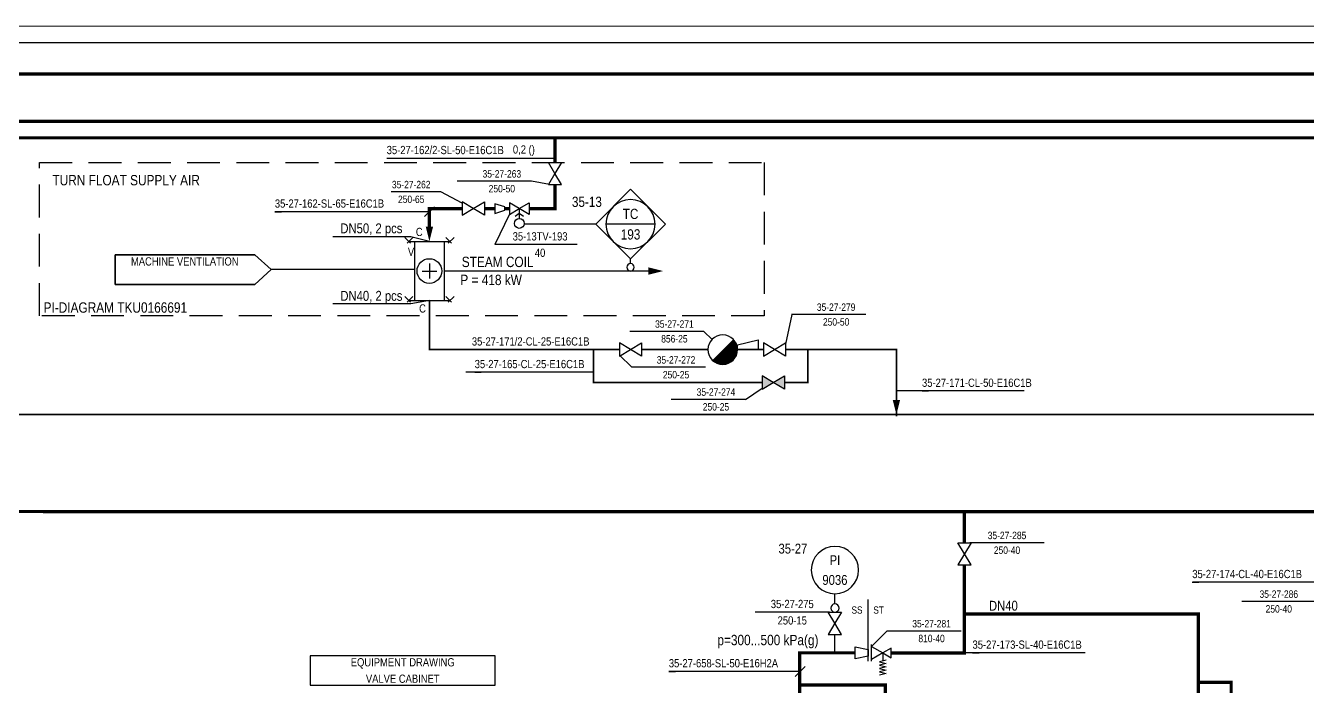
# Model space of a CAD drawing. Header units: millimetres. Extents: x -415 to 12957, y -5 to 599.
# Drawn here: x 4699.1 to 5089.5, y 392.9 to 594.2 of the extents above; entities that cross this region are included whole.
import ezdxf
from ezdxf.enums import TextEntityAlignment as Align

# ---------------------------------------------------------------- set-up
doc = ezdxf.new("R2010")
doc.units = ezdxf.units.MM
doc.header["$LTSCALE"] = 10
doc.header["$MEASUREMENT"] = 0
doc.linetypes.add('DASHDOT2', pattern=[0.5, 0.25, -0.125, 0, -0.125])
doc.linetypes.add('DASHEDX2', pattern=[1.5, 1, -0.5])
doc.layers.get('0').update_dxf_attribs({"linetype": 'CONTINUOUS'})
doc.layers.add('BALANSSI', color=3, linetype='CONTINUOUS', lineweight=25)
for name, color, linetype in [('HOYRYPATTERIT', 7, 'CONTINUOUS'), ('P-A-SHEET', 3, 'CONTINUOUS'), ('P-COND', 4, 'CONTINUOUS'), ('P-CVPOS', 7, 'CONTINUOUS'), ('P-DELIVERY_LIMIT', 1, 'DASHDOT2'), ('P-FITTINGS', 7, 'CONTINUOUS'), ('P-INSTRPOS', 7, 'CONTINUOUS'), ('P-INSTRPOS_TEXTS', 7, 'CONTINUOUS'), ('P-INSTRU', 7, 'CONTINUOUS'), ('P-LINEPOS', 7, 'CONTINUOUS'), ('P-OTHER', 7, 'CONTINUOUS'), ('P-STEAM1', 6, 'CONTINUOUS'), ('P-SYMB', 7, 'CONTINUOUS'), ('P-TEXT', 7, 'CONTINUOUS'), ('P-VALVEPOS', 7, 'CONTINUOUS'), ('P-VENTS', 7, 'CONTINUOUS'), ('PUTKIKARTIOT', 7, 'CONTINUOUS')]:
    doc.layers.add(name, color=color, linetype=linetype)
doc.styles.add('ARIAL', font='ARIALN.TTF')
doc.styles.add('ARIALN', font='ARIALN.TTF')
doc.styles.add('LEGIBLE', font='ARIALN.TTF')
doc.styles.add('MODESTD', font='ARIALN.TTF')
doc.styles.add('ROMANS', font='ARIALN.TTF')
doc.styles.get("Standard").update_dxf_attribs({"font": 'ARIALN.TTF'})

# ---------------------------------------------------------------- blocks, each defined once
blk = doc.blocks.new('PI314')
for p, q in [((0, 2.5), (0, -2.5)), ((1, 2.5), (1, -2.5))]:
    blk.add_line(p, q)
blk = doc.blocks.new('ARROW')
blk.add_solid([(-2.5, -1.25), (-2.5, 1.25), (2.5, 0)])
at = {"linetype": 'Continuous', "flags": 1}
blk.add_attdef('SYM_WIDTH', (0, 0), '', height=3, dxfattribs=at)
blk = doc.blocks.new('LPoist')
at = {"const_width": 3.75}
blk.add_lwpolyline([(1.33, 2.42, -1), (-1.33, 5.08, -5.843182)], format="xyb", dxfattribs=at)
blk.add_circle((0, 3.75), 3.75)
blk = doc.blocks.new('höyrypatteri')
for p, q in [((0, 5), (0, -5)), ((0, 5), (5, 5)), ((5, 5), (5, -5)), ((1.25, 0), (3.75, 0)), ((2.5, 1.25), (2.5, -1.25)), ((0, -5), (5, -5))]:
    blk.add_line(p, q)
blk.add_circle((2.5, 0), 2.09)
blk = doc.blocks.new('supistuskartio')
for p, q in [((-2.5, -0.28), (-2.5, -1.464)), ((2.5, -0.28), (-2.5, -0.28)), ((-2.5, -1.464), (2.5, -2.664)), ((2.5, -2.664), (2.5, -0.28))]:
    blk.add_line(p, q)
at = {"linetype": 'Continuous', "style": 'LEGIBLE', "flags": 9}
blk.add_attdef('FC', (0, 3.5), '', height=1.8, dxfattribs=at)
blk = doc.blocks.new('PPI_0103B')
at = {"color": 0, "linetype": 'ByBlock'}
blk.add_circle((0, 0), 1.25, dxfattribs=at)
blk = doc.blocks.new('PPI_1100A')
at = {"color": 0, "linetype": 'ByBlock'}
blk.add_line((0, 0), (2, 0), dxfattribs=at)
blk = doc.blocks.new('PPI_0900A')
at = {"color": 0, "linetype": 'ByBlock'}
blk.add_line((-2.5, 0), (2.5, 0), dxfattribs=at)
blk = doc.blocks.new('PPI_1000A')
at = {"color": 0, "linetype": 'ByBlock'}
blk.add_line((-1, 0), (1, 0), dxfattribs=at)
blk = doc.blocks.new('PPI_1207A')
at = {"color": 0, "linetype": 'ByBlock'}
for p, q in [((-8.5, 0), (0, 8.5)), ((0, 8.5), (8.5, 0)), ((0, -8.5), (-8.5, 0)), ((-6, 0), (6, 0)), ((8.5, 0), (0, -8.5))]:
    blk.add_line(p, q, dxfattribs=at)
blk.add_circle((0, 0), 6, dxfattribs=at)
blk = doc.blocks.new('P7A1118')
at = {"color": 0, "linetype": 'ByBlock'}
for points in [[(-3, 1.5), (-0.43, 0), (-3, -1.5)], [(3, 2), (-0.43, 0), (3, -2)]]:
    blk.add_lwpolyline(points, close=True, dxfattribs=at)
blk = doc.blocks.new('*U61')
at = {"color": 0}
for points in [[(5, 4.5), (0, 0)], [(47.5, 4.5), (5, 4.5)], [(47.5, -4.5), (47.5, 4.5)], [(0, 0), (5, -4.5)], [(5, -4.5), (47.5, -4.5)]]:
    blk.add_lwpolyline(points, close=True, dxfattribs=at)
at = {"color": 7, "style": 'ARIALN'}
for tag, p in [('TEKSTI1', (26.25, 2.5)), ('TEKSTI2', (26.25, -2.5))]:
    blk.add_attdef(tag, text='', height=2.5, dxfattribs=at).set_placement(p, align=Align.MIDDLE_CENTER)
at = {"color": 1, "style": 'ARIALN'}
blk.add_attdef('KAAVIO', text='', height=1.5, dxfattribs=at).set_placement((26.25, -5), align=Align.TOP_CENTER)
blk = doc.blocks.new('PPI_1200A')
at = {"color": 0, "linetype": 'ByBlock'}
blk.add_circle((0, 0), 6, dxfattribs=at)
blk = doc.blocks.new('P7A1245')
at = {"color": 0, "linetype": 'Continuous'}
for points in [[(-2, 1.8), (-2, -1.8)], [(2, 1), (-2, 1.8)], [(2, -1), (2, 1)], [(-2, -1.8), (2, -1)]]:
    blk.add_lwpolyline(points, dxfattribs=at)
blk = doc.blocks.new('P7A1100')
at = {"color": 0, "linetype": 'ByBlock'}
for points in [[(-3, -1.8), (-3, 1.8), (0, 0)], [(3, -1.8), (3, 1.8), (0, 0)]]:
    blk.add_lwpolyline(points, close=True, dxfattribs=at)
blk = doc.blocks.new('PRO66DD')
h = blk.add_hatch(color=0)
h.paths.add_polyline_path([(-3, 1.8), (-3, -1.8), (0, 0)])
h.paths.add_polyline_path([(3, -1.8), (3, 1.8), (0, 0)])
at = {"layer": 'P-VENTS', "color": 0, "linetype": 'Continuous'}
for points in [[(-3, -1.8), (-3, 1.8), (0, 0)], [(3, -1.8), (3, 1.8), (0, 0)]]:
    blk.add_lwpolyline(points, close=True, dxfattribs=at)
blk = doc.blocks.new('p7a1370')
at = {"color": 0, "linetype": 'ByBlock'}
for p, q in [((1.25, 1.25), (-1.25, -1.25)), ((-1.25, 1.25), (1.25, -1.25))]:
    blk.add_line(p, q, dxfattribs=at)
blk = doc.blocks.new('P7A1304')
at = {"color": 0, "linetype": 'ByBlock'}
blk.add_line((1.5, 1.5), (-1.5, -1.5), dxfattribs=at)
blk = doc.blocks.new('PPI_2100A')
at = {"color": 0, "linetype": 'ByBlock'}
blk.add_line((0, 0), (2, 0), dxfattribs=at)
blk = doc.blocks.new('P7A1210')
at = {"color": 0, "linetype": 'ByBlock'}
blk.add_lwpolyline([(-3, 1.5), (-3, -1.5), (0, -0.5), (0, 0.5)], close=True, dxfattribs=at)
blk = doc.blocks.new('CVE636E')
at = {"color": 0, "linetype": 'Continuous'}
blk.add_lwpolyline([(-1.5, 4.5, -1), (1.5, 4.5, -1), (-1.5, 4.5)], format="xyb", close=True, dxfattribs=at)
for points in [[(-1.27, 2.39), (0, 1.5), (1.27, 2.39)], [(0, 0), (0, 3)]]:
    blk.add_lwpolyline(points, dxfattribs=at)
at = {"layer": 'P-VENTS', "color": 0, "linetype": 'Continuous'}
for points in [[(-3, -1.8), (-3, 1.8), (0, 0)], [(3, -1.8), (3, 1.8), (0, 0)]]:
    blk.add_lwpolyline(points, close=True, dxfattribs=at)

msp = doc.modelspace()

# ---------------------------------------------------------------- linework, layer by layer
at = {"layer": 'P-A-SHEET', "color": 7, "const_width": 0.35}
for points in [[(-410, 0), (12952.06, 0), (12952.06, 594), (-410, 594)], [(-405, 5), (12947.06, 5), (12947.06, 589), (-405, 589)]]:
    msp.add_lwpolyline(points, close=True, dxfattribs=at)
at = {"layer": 'P-COND', "linetype": 'Continuous'}
for points in [[(4822.06, 510.44, 0.5, 0.5, 0), (4822.06, 495.5, 0.5, 0.5, 0), (4879.93, 495.5, 0, 0, 0)], [(4872.06, 495.5, 0.5, 0.5, 0), (4872.06, 485.5, 0.5, 0.5, 0), (4923.43, 485.5, 0, 0, 0)], [(4930.18, 485.5, 0.5, 0.5, 0), (4937.31, 485.5, 0.5, 0.5, 0), (4937.31, 495.5, 0, 0, 0)], [(4930.52, 495.5, 0.5, 0.5, 0), (4964.31, 495.5, 0.5, 0.5, 0), (4964.31, 476, 0, 0, 0)]]:
    msp.add_lwpolyline(points, format="xyseb", dxfattribs=at)
at = {"layer": 'P-COND', "linetype": 'Continuous', "const_width": 0.5}
for points in [[(4886.68, 495.5), (4906.9, 495.5)], [(4915.9, 495.5), (4923.77, 495.5)], [(4964.31, 476.71), (4964.31, 475.21)], [(2156.94, 475.71), (5944.77, 475.71), (5944.77, 465.05), (5976.85, 465.05)]]:
    msp.add_lwpolyline(points, dxfattribs=at)
at = {"layer": 'P-CVPOS'}
msp.add_lwpolyline([(4846.43, 536.75), (4842.02, 527.5)], dxfattribs=at)
at = {"layer": 'P-DELIVERY_LIMIT'}
for points in [[(4815.81, 528.44), (4828.31, 528.44)], [(4815.81, 510.44), (4828.31, 510.44)]]:
    msp.add_lwpolyline(points, dxfattribs=at)
at = {"layer": 'P-INSTRU', "linetype": 'Continuous'}
for points in [[(4872.73, 533.72), (4851.08, 533.72)], [(4883.33, 521.69), (4883.32, 523.12)]]:
    msp.add_lwpolyline(points, dxfattribs=at)
at = {"layer": 'P-INSTRU'}
for points in [[(4945.57, 418.04), (4945.57, 421.16)], [(4945.57, 403.16), (4945.57, 408.79)]]:
    msp.add_lwpolyline(points, dxfattribs=at)
at = {"layer": 'P-LINEPOS'}
for points in [[(4822.06, 537.5), (4774.99, 537.5)], [(4872.06, 488.61), (4833.11, 488.61)], [(5003.25, 482.92), (4964.31, 482.92)], [(5093.76, 424.67), (5054.61, 424.67)], [(5021.76, 403.16), (4985.01, 403.16)], [(4934.99, 397.5), (4894.99, 397.5)]]:
    msp.add_lwpolyline(points, dxfattribs=at)
at = {"layer": 'P-OTHER', "linetype": 'DASHEDX2'}
msp.add_lwpolyline([(4703.25, 552.5), (4924.02, 552.5), (4924.02, 505.78), (4703.25, 505.78)], close=True, dxfattribs=at)
at = {"layer": 'P-OTHER'}
for points in [[(4809.05, 553.79), (4860.31, 553.79)], [(4867.02, 527.5), (4842.02, 527.5)], [(4867.02, 527.5), (4842.02, 527.5)], [(4955.7, 405.66), (4955.7, 419.42)]]:
    msp.add_lwpolyline(points, dxfattribs=at)
at = {"layer": 'P-OTHER', "linetype": 'Continuous'}
for points in [[(4792.62, 529.97), (4816.37, 529.97), (4822.08, 528.54)], [(4817.56, 519.87), (4773.89, 519.87)], [(4890.98, 519.44), (4826.56, 519.44)], [(4822.06, 510.44), (4816.37, 509.41), (4792.62, 509.41)]]:
    msp.add_lwpolyline(points, dxfattribs=at)
at = {"layer": 'P-OTHER'}
msp.add_lwpolyline([(4842.04, 402.29), (4785.74, 402.29), (4785.74, 393.29), (4842.04, 393.29)], close=True, dxfattribs=at)
at = {"layer": 'P-STEAM1', "linetype": 'Continuous', "const_width": 1}
for points in [[(1230.31, 579.44), (6591.76, 579.44)], [(1230.31, 565), (6459.81, 565)], [(1230.31, 560), (6459.81, 560)], [(4860.31, 552.5), (4860.31, 560)], [(4838.81, 538.44), (4841.99, 538.44)], [(4844.99, 538.44), (4846.45, 538.44)], [(1230.31, 446.44), (2477.49, 446.38), (2482.49, 446.38), (2492.49, 446.38), (6312.49, 446.06), (6327.49, 446.06), (6459.81, 446.05)], [(4985.01, 446.67), (4985.01, 436.67)], [(5056.26, 389.17), (5056.26, 404.17), (5056.26, 415), (4984.99, 415)], [(4951.7, 403.16), (4934.87, 403.16), (4934.87, 389.11)], [(4934.87, 393.39), (4960.94, 393.39), (4960.94, 374.77)]]:
    msp.add_lwpolyline(points, dxfattribs=at)
at = {"layer": 'P-STEAM1', "linetype": 'Continuous'}
for points in [[(4852.43, 538.44, 1, 1, 0), (4860.31, 538.44, 1, 1, 0), (4860.31, 545.75, 0, 0, 0)], [(4822.06, 532.94, 1, 1, 0), (4822.06, 538.44, 1, 1, 0), (4832.06, 538.44, 0, 0, 0)], [(4985.01, 429.92, 1, 1, 0), (4985.01, 403.13, 1, 1, 0), (4962.7, 403.13, 0, 0, 0)]]:
    msp.add_lwpolyline(points, format="xyseb", dxfattribs=at)
at = {"layer": 'P-STEAM1'}
msp.add_lwpolyline([(5066.26, 389.17, 1, 1, 0), (5066.26, 394.17, 1, 1, 0), (5056.26, 394.17, 0, 0, 0)], format="xyseb", dxfattribs=at)
at = {"layer": 'P-VALVEPOS'}
for points in [[(4858.62, 545.75), (4853.12, 546.78), (4830.52, 546.78)], [(4825.51, 543.53), (4810.41, 543.53)], [(4832.06, 540.13), (4825.51, 543.53)], [(4932.44, 506.19), (4930.52, 497.19)], [(4954.94, 506.19), (4932.33, 506.19)], [(4905.68, 501.05), (4883.08, 501.05)], [(4905.68, 501.05), (4908.17, 498.63)], [(4883.68, 490.12), (4879.93, 493.81)], [(4906.18, 490.12), (4883.58, 490.12)], [(4918.34, 480.33), (4895.74, 480.33)], [(4918.34, 480.33), (4923.43, 483.81)], [(5009.3, 436.67), (4986.69, 436.67)], [(5092.07, 418.79), (5069.47, 418.79)], [(4943.88, 415.54), (4921.28, 415.54)], [(4984.01, 409.78), (4961.41, 409.78), (4956.7, 405.13)]]:
    msp.add_lwpolyline(points, dxfattribs=at)
at = {"layer": 'P-VENTS'}
for points in [[(4960.13, 403.13), (4960.13, 400.68)], [(4961.14, 400.94), (4959.12, 400.43)], [(4959.12, 400.43), (4961.14, 399.93)], [(4961.14, 399.93), (4959.12, 399.42)], [(4959.12, 399.42), (4961.14, 398.91)], [(4961.14, 398.91), (4959.12, 398.41)], [(4959.12, 398.41), (4961.14, 397.9)], [(4961.14, 397.9), (4959.12, 397.39)], [(4959.12, 397.39), (4961.14, 396.89)], [(4961.14, 396.89), (4959.12, 396.38)]]:
    msp.add_lwpolyline(points, dxfattribs=at)

# ---------------------------------------------------------------- block references
at = {"layer": 'HOYRYPATTERIT', "xscale": 1.800000000000182, "yscale": 1.800000000000182, "zscale": 1.800000000000182}
msp.add_blockref('höyrypatteri', (4817.56, 519.44), dxfattribs=at)
at = {"layer": 'P-COND', "linetype": 'Continuous', "xscale": -0.900000000000091, "yscale": 0.900000000000091, "zscale": 0.900000000000091, "rotation": 89.9999999999996}
msp.add_blockref('ARROW', (4964.31, 477.96), dxfattribs=at)
at = {"layer": 'P-CVPOS', "color": 140, "xscale": -1}
msp.add_blockref('PPI_1000A', (4855.77, 527.5), dxfattribs=at)
at = {"layer": 'P-DELIVERY_LIMIT'}
for p in [(4815.81, 528.44), (4828.31, 528.44), (4815.81, 510.44), (4828.31, 510.44)]:
    msp.add_blockref('p7a1370', p, dxfattribs=at)
at = {"layer": 'P-FITTINGS'}
msp.add_blockref('P7A1210', (4844.99, 538.44), dxfattribs=at)
at = {"layer": 'P-FITTINGS', "xscale": -1, "rotation": 180}
msp.add_blockref('P7A1245', (4953.7, 403.16), dxfattribs=at)
at = {"layer": 'P-INSTRPOS', "color": 140, "xscale": -1.2, "yscale": 1.2, "zscale": 1.2}
msp.add_blockref('PPI_1200A', (4945.57, 428.36), dxfattribs=at)
at = {"layer": 'P-INSTRU', "color": 140, "xscale": -1.2478, "yscale": 1.2478, "zscale": 1.2478}
msp.add_blockref('PPI_1207A', (4883.33, 533.72), dxfattribs=at)
at = {"layer": 'P-INSTRU', "color": 1, "xscale": -0.899999999999636, "yscale": 0.899999999999636, "zscale": 0.899999999999636}
msp.add_blockref('PPI_0103B', (4883.33, 520.57), dxfattribs=at)
at = {"layer": 'P-INSTRU', "color": 140, "xscale": -1, "rotation": 270}
msp.add_blockref('PPI_0103B', (4945.57, 416.79), dxfattribs=at)
at = {"layer": 'P-LINEPOS', "color": 140}
for name, p in [('PPI_2100A', (4809.05, 553.79)), ('PPI_1100A', (4774.99, 537.5)), ('PPI_2100A', (4834.99, 495.5)), ('PPI_1100A', (4835.85, 488.61)), ('PPI_1100A', (4972.1, 482.92)), ('PPI_1100A', (5054.42, 424.67)), ('PPI_1100A', (4987.49, 403.16)), ('PPI_1100A', (4894.99, 397.5))]:
    msp.add_blockref(name, p, dxfattribs=at)
at = {"layer": 'P-LINEPOS'}
for p in [(4822.06, 537.5), (4934.99, 397.5)]:
    msp.add_blockref('P7A1304', p, dxfattribs=at)
at = {"layer": 'P-OTHER'}
ref = msp.add_blockref('*U61', (4773.89, 519.87), dxfattribs=dict(at, xscale=-1))
ref.add_attrib('TEKSTI1', 'MACHINE VENTILATION', dxfattribs={"layer": '0', "color": 7, "height": 2.5, "style": 'ARIALN'}).set_placement((4747.54, 522.37), align=Align.MIDDLE_CENTER)
at = {"layer": 'P-OTHER', "linetype": 'Continuous', "xscale": -0.8999999999996362, "yscale": 0.8999999999996362, "zscale": 0.8999999999996362, "rotation": 180}
msp.add_blockref('ARROW', (4890.98, 519.44), dxfattribs=at)
at = {"layer": 'P-OTHER', "rotation": 180}
msp.add_blockref('PI314', (4956.7, 403.16), dxfattribs=at)
at = {"layer": 'P-STEAM1', "linetype": 'Continuous', "xscale": -0.900000000000091, "yscale": 0.900000000000091, "zscale": 0.900000000000091, "rotation": 89.9999999999996}
msp.add_blockref('ARROW', (4822.06, 530.69), dxfattribs=at)
at = {"layer": 'P-SYMB', "xscale": -1.200000000001182, "yscale": 1.200000000001182, "zscale": 1.200000000001182}
msp.add_blockref('LPoist', (4911.4, 491), dxfattribs=at)
at = {"layer": 'P-VALVEPOS', "color": 140, "xscale": -0.9, "yscale": 0.9, "zscale": 0.9}
for p in [(4844.12, 546.78), (4816.51, 543.53), (4945.94, 506.19), (4896.68, 501.05), (4897.18, 490.12), (4909.34, 480.33), (4997.99, 436.67), (5080.77, 418.79), (4975.01, 409.78)]:
    msp.add_blockref('PPI_0900A', p, dxfattribs=at)
at = {"layer": 'P-VALVEPOS', "color": 140, "xscale": -1}
msp.add_blockref('PPI_0900A', (4932.58, 415.54), dxfattribs=at)
at = {"layer": 'P-VENTS'}
for name, p, xscale, yscale, zscale, rotation in [('P7A1100', (4860.31, 549.12), 1.125, 1.125, 1.125, 270), ('P7A1100', (4835.43, 538.44), 1.125, 1.125, 1.125, 180), ('P7A1100', (4883.31, 495.5), 1.125, 1.125, 1.125, 180), ('P7A1100', (4927.15, 495.5), 1.125, 1.125, 1.125, 180), ('PRO66DD', (4926.8, 485.5), 1.125000000000022, 1.125000000000022, 1.125000000000022, 180), ('P7A1100', (4985.01, 433.29), 1.125, 1.125, 1.125, 270), ('P7A1100', (4945.57, 412.16), 1.125, 1.125, 1.125, 270)]:
    msp.add_blockref(name, p, dxfattribs=dict(at, xscale=xscale, yscale=yscale, zscale=zscale, rotation=rotation))
at = {"layer": 'P-VENTS', "rotation": 180}
msp.add_blockref('CVE636E', (4849.43, 538.44), dxfattribs=at)
at = {"layer": 'P-VENTS', "xscale": -1}
msp.add_blockref('P7A1118', (4959.7, 403.13), dxfattribs=at)
at = {"layer": 'PUTKIKARTIOT', "xscale": -1.258389262000037, "yscale": 1.258389262000037, "zscale": 1.258389262000037, "rotation": 180}
msp.add_blockref('supistuskartio', (4919.04, 495.15), dxfattribs=at)

# ---------------------------------------------------------------- texts
at = {"layer": 'BALANSSI', "linetype": 'Continuous'}
msp.add_text('p=300...500 kPa(g)', height=3.15, dxfattribs=at).set_placement((4909.77, 405.49))
at = {"layer": 'P-CVPOS', "color": 140, "style": 'ARIAL'}
for s, p in [('35-13TV-193', (4855.77, 530)), ('40', (4855.77, 525))]:
    msp.add_text(s, height=2.5, dxfattribs=at).set_placement(p, align=Align.MIDDLE)
at = {"layer": 'P-DELIVERY_LIMIT', "linetype": 'Continuous', "style": 'MODESTD'}
for s, p in [('SS', (4950.62, 415.09)), ('ST', (4957.27, 415.09))]:
    msp.add_text(s, height=2.205, dxfattribs=at).set_placement(p)
at = {"layer": 'P-DELIVERY_LIMIT', "style": 'ROMANS'}
for p in [(4817.93, 530.1), (4818.92, 506.8)]:
    msp.add_attdef('C', p, '', height=2.5, dxfattribs=at)
msp.add_attdef('V', text='', height=2.5, dxfattribs=at).set_placement((4817.42, 524.02), align=Align.RIGHT)
at = {"layer": 'P-INSTRPOS_TEXTS', "style": 'ARIAL'}
for s, height, p in [('35-13', 3.119, (4874.6, 538.96)), ('35-27', 3, (4937.17, 433.4))]:
    msp.add_text(s, height=height, dxfattribs=at).set_placement(p, align=Align.RIGHT)
for s, height, p in [('TC', 3.119, (4883.33, 536.84)), ('193', 3.119, (4883.33, 530.6)), ('PI', 3, (4945.57, 431.36)), ('9036', 3, (4945.57, 425.36))]:
    msp.add_text(s, height=height, dxfattribs=at).set_placement(p, align=Align.MIDDLE)
at = {"layer": 'P-LINEPOS', "color": 140, "style": 'ARIAL'}
for s, p in [('35-27-162/2-SL-50-E16C1B', (4809.05, 556.29)), ('0,2 ()', (4847.49, 556.46)), ('35-27-162-SL-65-E16C1B', (4774.99, 540)), ('35-27-171/2-CL-25-E16C1B', (4834.99, 498)), ('35-27-165-CL-25-E16C1B', (4835.85, 491.11)), ('35-27-171-CL-50-E16C1B', (4972.1, 485.42)), ('35-27-174-CL-40-E16C1B', (5054.42, 427.17)), ('35-27-173-SL-40-E16C1B', (4987.49, 405.66)), ('35-27-658-SL-50-E16H2A', (4894.99, 400))]:
    msp.add_text(s, height=2.5, dxfattribs=at).set_placement(p, align=Align.MIDDLE_LEFT)
at = {"layer": 'P-OTHER', "linetype": 'Continuous'}
for s, style, p in [('TURN FLOAT SUPPLY AIR', 'MODESTD', (4707.24, 545.54)), ('STEAM COIL', 'ARIALN', (4831.92, 520.65)), ('P = 418 kW', 'ARIALN', (4831.48, 515.17)), ('PI-DIAGRAM TKU0166691', 'MODESTD', (4704.54, 506.75))]:
    msp.add_text(s, height=3.15, dxfattribs=dict(at, style=style)).set_placement(p)
at = {"layer": 'P-OTHER'}
for s, p in [('EQUIPMENT DRAWING', (4813.93, 399.03)), ('VALVE CABINET', (4813.93, 394.03))]:
    msp.add_text(s, height=2.5, dxfattribs=at).set_placement(p, align=Align.CENTER)
at = {"layer": 'P-TEXT', "style": 'ARIALN'}
for s, p in [('DN50, 2 pcs', (4794.93, 530.94)), ('DN40, 2 pcs', (4794.93, 510.38))]:
    msp.add_text(s, height=3, dxfattribs=at).set_placement(p)
msp.add_text('DN40', height=3, dxfattribs=at).set_placement((4992.49, 417.5), align=Align.MIDDLE_LEFT)
at = {"layer": 'P-VALVEPOS', "color": 140, "style": 'ARIAL'}
for s, height, p in [('35-27-262', 2.25, (4816.51, 545.78)), ('35-27-263', 2.25, (4844.12, 549.03)), ('250-50', 2.25, (4844.12, 544.53)), ('250-65', 2.25, (4816.51, 541.28)), ('35-27-279', 2.25, (4945.94, 508.44)), ('35-27-271', 2.25, (4896.68, 503.3)), ('250-50', 2.25, (4945.94, 503.94)), ('856-25', 2.25, (4896.68, 498.8)), ('35-27-272', 2.25, (4897.18, 492.37)), ('250-25', 2.25, (4897.18, 487.87)), ('35-27-274', 2.25, (4909.34, 482.58)), ('250-25', 2.25, (4909.34, 478.08)), ('35-27-285', 2.25, (4997.99, 438.92)), ('250-40', 2.25, (4997.99, 434.42)), ('35-27-286', 2.25, (5080.77, 421.04)), ('35-27-275', 2.5, (4932.58, 418.04)), ('250-15', 2.5, (4932.58, 413.04)), ('250-40', 2.25, (5080.77, 416.54)), ('35-27-281', 2.25, (4975.01, 412.03)), ('810-40', 2.25, (4975.01, 407.53))]:
    msp.add_text(s, height=height, dxfattribs=at).set_placement(p, align=Align.MIDDLE)

doc.saveas('drawing.dxf')
